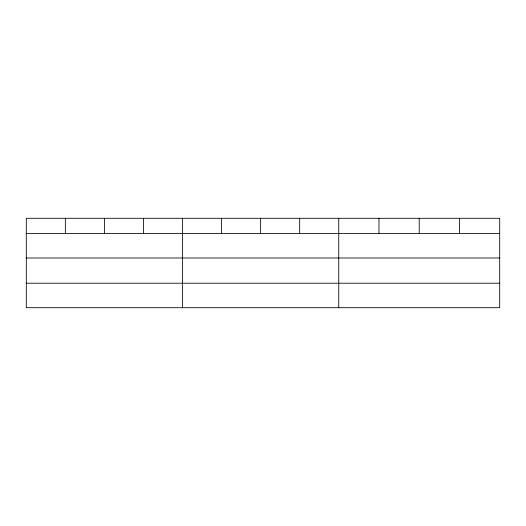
<?xml version="1.0" encoding="UTF-8"?>
<svg xmlns="http://www.w3.org/2000/svg" width="526" height="526" viewBox="0 0 526 526"><rect width="100%" height="100%" fill="white"/><g stroke="black" fill="none" stroke-linecap="round" stroke-linejoin="round"><path stroke-width="0.79" d="M499.7 257.983L499.7 218.303L26.3 218.303L26.3 307.697L499.7 307.697L499.7 257.983L26.3 257.983M26.3 233.498L499.7 233.498M26.3 283.212L499.7 283.212M459.461 218.303L459.461 233.498M419.222 218.303L419.222 233.498M378.983 218.303L378.983 233.498M338.744 218.303L338.744 307.697M299.688 218.303L299.688 233.498M260.633 218.303L260.633 233.498M221.577 218.303L221.577 233.498M182.522 218.303L182.522 307.697M143.466 218.303L143.466 233.498M104.411 218.303L104.411 233.498M65.356 218.303L65.356 233.498"/></g></svg>
